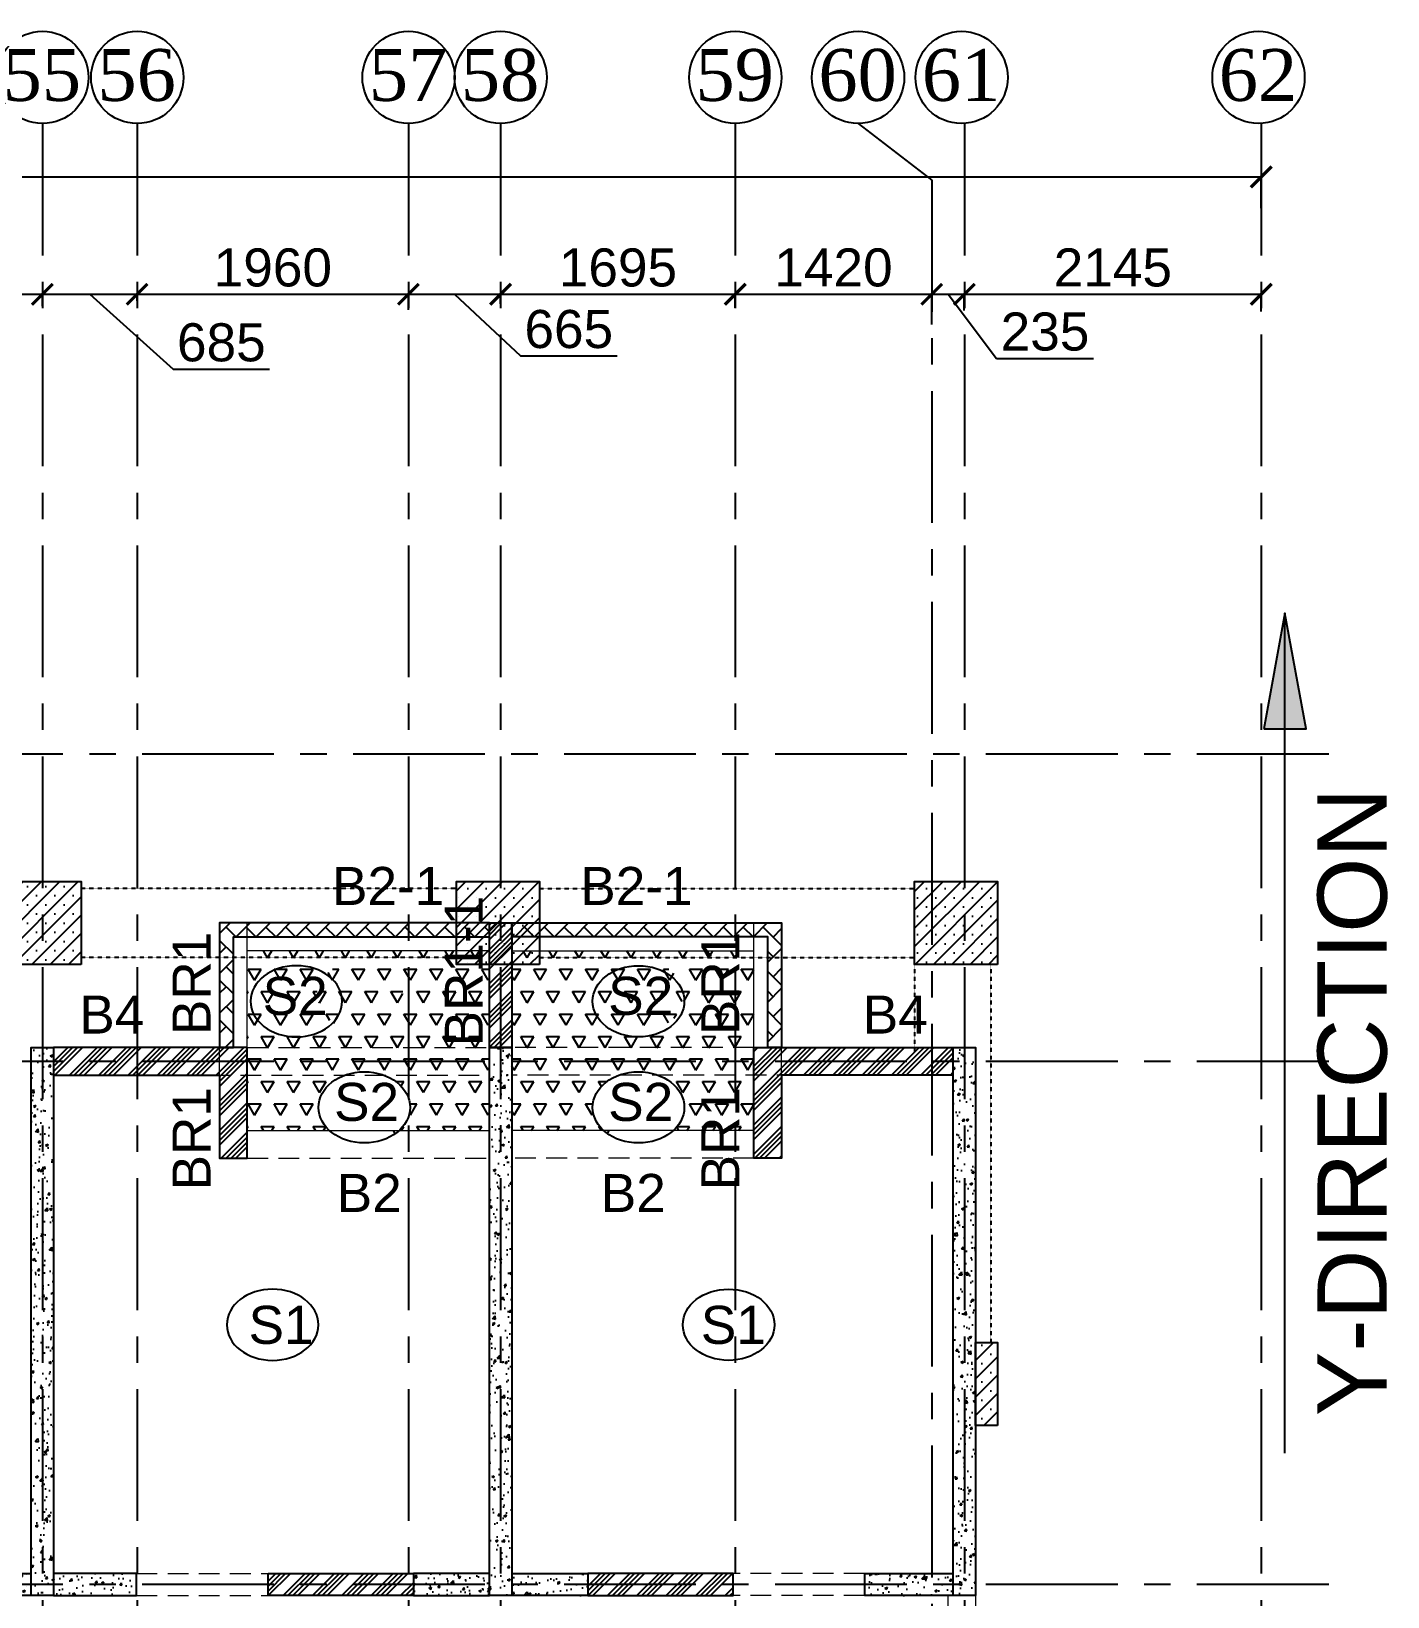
# Model space of a CAD drawing. Header units: inches. Extents: x 278200 to 407749, y -182622 to -96622.
# Drawn here: x 357609 to 367407, y -145061 to -133751 of the extents above; entities that cross this region are included whole.
import ezdxf

# ---------------------------------------------------------------- set-up
doc = ezdxf.new("R2010")
doc.units = ezdxf.units.IN
doc.header["$MEASUREMENT"] = 0
for name, pattern in [('CENTER', [50.8, 31.75, -6.35, 6.35, -6.35]), ('DASHED2', [9.525, 6.35, -3.175]), ('Hidden', [3, 2, -1])]:
    doc.linetypes.add(name, pattern=pattern)
for name, color, linetype in [('160 R.C. WALL HAT', 8, 'Continuous'), ('160 R.C.WALL', 6, 'Continuous'), ('2', 5, 'Continuous'), ('AR-Column', 40, 'Continuous'), ('AR-Hidden', 251, 'DASHED2'), ('BAL. PARAPET WALL', 4, 'Continuous'), ('BEAM TEXT', 4, 'Continuous'), ('DIM', 251, 'Continuous'), ('GIRD CIR', 1, 'Continuous'), ('GIRD TEXT', 4, 'Continuous'), ('GRID', 8, 'CENTER'), ('GRID DIM', 4, 'Continuous'), ('NON S.WALL HATCH', 8, 'Continuous'), ('NON STRUC R.C.WALL', 6, 'Continuous'), ('NON.STRUC.R.C.WALLS', 1, 'Continuous'), ('PARAPET WALL', 4, 'Continuous'), ('SUNKEN', 8, 'Continuous')]:
    doc.layers.add(name, color=color, linetype=linetype)
for name, color, linetype, lineweight in [('BEAMS', 3, 'Continuous', 0), ('SLAB CIR', 1, 'Continuous', 25), ('SLAB TXT', 3, 'Continuous', 0), ('TEXT1', 3, 'Continuous', 20)]:
    doc.layers.add(name, color=color, linetype=linetype, lineweight=lineweight)
doc.styles.add('T 200', font='sanss___.ttf')
doc.styles.add('T200', font='sanss___.ttf', dxfattribs={"height": 275})
doc.styles.add('T300', font='sanss___.ttf', dxfattribs={"height": 350})
doc.styles.add('T400', font='romantic.ttf')
doc.dimstyles.new('T 300', dxfattribs={"dimtxt": 275, "dimasz": 150, "dimexe": 1, "dimexo": 0, "dimgap": 50, "dimtad": 1, "dimdec": 0, "dimrnd": 5, "dimdsep": 46, "dimtxsty": 'T200', "dimblk": 'ARCHTICK', "dimcen": 2.5, "dimdle": 1, "dimclrd": 5, "dimclre": 253, "dimclrt": 4, "dimadec": 0, "dimazin": 0, "dimtfac": 1, "dimtdec": 0, "dimtmove": 2, "dimatfit": 3, "dimfxl": 0, "dimarcsym": 0})
pattern_1 = [(60, (2581941.19, -367452.33), (-93.75, 162.379763), [93.75, -93.75]), (120, (2581941.19, -367452.33), (-187.5, 1e-07), [93.75, -93.75]), (0, (2581894.31, -367371.14), (93.75, 162.379763), [93.75, -93.75])]
pattern_2 = [(45, (2626358.34, -262274.72), (-106.066017, 106.066017), []), (45, (2626393.7, -262274.72), (-106.066017, 106.066017), []), (45, (2626429.05, -262274.72), (-106.066017, 106.066017), []), (45, (2626464.41, -262274.72), (-106.066017, 106.066017), [])]
pattern_3 = [(50, (2464819.82, 90702.12), (179.315046, -15.688034), [18.75, -206.25]), (355, (2464819.82, 90702.12), (-34.687833, 188.048033), [15, -165]), (100.451444, (2464834.76, 90700.82), (144.627212, 172.359998), [15.935048, -175.285528]), (46.1842, (2464819.82, 90752.12), (266.810333, -41.37982), [28.125, -309.375]), (96.635635, (2464842.05, 90748.67), (233.665486, 243.52965), [23.902586, -262.92844]), (351.184164, (2464819.82, 90752.12), (233.665486, 243.52965), [22.5, -247.5]), (21, (2464844.82, 90739.62), (149.226763, -100.654723), [18.75, -206.25]), (326, (2464844.82, 90739.62), (60.828833, 181.287511), [15, -165]), (71.451445, (2464857.25, 90731.23), (210.055594, 80.632788), [15.935047, -175.285528]), (37.5, (2464819.816, 90702.12), (3.0399638, 83.2234635), [0, -163, 0, -167.5, 0, -165.625]), (7.5, (2464819.82, 90702.12), (65.7673844, 98.602928), [0, -95.5, 0, -159.25, 0, -63.125]), (327.5, (2464764.066, 90702.12), (133.455609, -5.638718), [0, -62.5, 0, -195, 0, -258.75]), (317.5, (2464739.07, 90702.12), (145.7965423, 25.0262456), [0, -81.25, 0, -129.5, 0, -183.75])]
pattern_4 = [(45, (-132245.64, 74440.45), (-66.29126, 66.29126), []), (45, (-132179.35, 74440.45), (-66.29126, 66.29126), [0, -93.75])]
pattern_5 = [(45, (-132245.64, 75915.45), (-66.29126, 66.29126), []), (45, (-132179.35, 75915.45), (-66.29126, 66.29126), [0, -93.75])]

# ---------------------------------------------------------------- blocks, each defined once
blk = doc.blocks.new('_ARCHTICK')
at = {"color": 0, "linetype": 'ByBlock', "const_width": 0.15}
blk.add_lwpolyline([(-0.5, -0.5), (0.5, 0.5)], dxfattribs=at)
blk = doc.blocks.new('*D681')
at = {"layer": 'Defpoints', "color": 0}
for p in [(366494, -134803), (283426, -135028, 15), (366494, -135028, 15)]:
    blk.add_point(p, dxfattribs=at)
at = {"layer": 'GRID DIM', "color": 5, "lineweight": -2}
blk.add_line((283425, -134803), (366495, -134803), dxfattribs=at)
at = {"layer": 'GRID DIM', "color": 253, "lineweight": -2}
for p, q in [((283426, -135028), (283426, -134802)), ((366494, -135028), (366494, -134802))]:
    blk.add_line(p, q, dxfattribs=at)
at = {"layer": 'GRID DIM', "color": 5, "lineweight": -2, "xscale": 150, "yscale": 150, "zscale": 150, "rotation": 180}
blk.add_blockref('_ARCHTICK', (283426, -134803), dxfattribs=at)
at = {"layer": 'GRID DIM', "color": 5, "lineweight": -2, "xscale": 150, "yscale": 150, "zscale": 150}
blk.add_blockref('_ARCHTICK', (366494, -134803), dxfattribs=at)
at = {"layer": 'GRID DIM', "color": 4, "insert": (324960, -134611), "char_height": 275, "attachment_point": 5, "style": 'T200'}
blk.add_mtext('83070', dxfattribs=at)
blk = doc.blocks.new('*D738')
at = {"layer": 'Defpoints', "color": 0}
for p in [(356449, -135712, 15), (357689, -135651), (357689, -135737, 15)]:
    blk.add_point(p, dxfattribs=at)
at = {"layer": 'GRID DIM', "color": 5, "lineweight": -2}
blk.add_line((356448, -135651), (357690, -135651), dxfattribs=at)
at = {"layer": 'GRID DIM', "color": 253, "lineweight": -2}
for p, q in [((356449, -135712), (356449, -135650)), ((357689, -135737), (357689, -135650))]:
    blk.add_line(p, q, dxfattribs=at)
at = {"layer": 'GRID DIM', "color": 5, "lineweight": -2, "xscale": 150, "yscale": 150, "zscale": 150, "rotation": 180}
blk.add_blockref('_ARCHTICK', (356449, -135651), dxfattribs=at)
at = {"layer": 'GRID DIM', "color": 5, "lineweight": -2, "xscale": 150, "yscale": 150, "zscale": 150}
blk.add_blockref('_ARCHTICK', (357689, -135651), dxfattribs=at)
at = {"layer": 'GRID DIM', "color": 4, "insert": (357069, -135459), "char_height": 275, "attachment_point": 5, "style": 'T200'}
blk.add_mtext('1240', dxfattribs=at)
blk = doc.blocks.new('*D739')
at = {"layer": 'Defpoints', "color": 0}
for p in [(358374, -135651), (358374, -135699, 15), (357689, -135737, 15)]:
    blk.add_point(p, dxfattribs=at)
at = {"layer": 'GRID DIM', "color": 5, "lineweight": -2}
for p, q in [((357688, -135651), (358375, -135651)), ((358032, -135651), (358633, -136192)), ((358633, -136192), (359330, -136192))]:
    blk.add_line(p, q, dxfattribs=at)
at = {"layer": 'GRID DIM', "color": 253, "lineweight": -2}
for p, q in [((357689, -135737), (357689, -135650)), ((358374, -135699), (358374, -135650))]:
    blk.add_line(p, q, dxfattribs=at)
at = {"layer": 'GRID DIM', "color": 5, "lineweight": -2, "xscale": 150, "yscale": 150, "zscale": 150, "rotation": 180}
blk.add_blockref('_ARCHTICK', (357689, -135651), dxfattribs=at)
at = {"layer": 'GRID DIM', "color": 5, "lineweight": -2, "xscale": 150, "yscale": 150, "zscale": 150}
blk.add_blockref('_ARCHTICK', (358374, -135651), dxfattribs=at)
at = {"layer": 'GRID DIM', "color": 4, "insert": (358982, -136000), "char_height": 275, "attachment_point": 5, "style": 'T200'}
blk.add_mtext('685', dxfattribs=at)
blk = doc.blocks.new('*D740')
at = {"layer": 'Defpoints', "color": 0}
for p in [(358374, -135699, 15), (360334, -135651), (360334, -135763, 15)]:
    blk.add_point(p, dxfattribs=at)
at = {"layer": 'GRID DIM', "color": 5, "lineweight": -2}
blk.add_line((358373, -135651), (360335, -135651), dxfattribs=at)
at = {"layer": 'GRID DIM', "color": 253, "lineweight": -2}
for p, q in [((358374, -135699), (358374, -135650)), ((360334, -135763), (360334, -135650))]:
    blk.add_line(p, q, dxfattribs=at)
at = {"layer": 'GRID DIM', "color": 5, "lineweight": -2, "xscale": 150, "yscale": 150, "zscale": 150, "rotation": 180}
blk.add_blockref('_ARCHTICK', (358374, -135651), dxfattribs=at)
at = {"layer": 'GRID DIM', "color": 5, "lineweight": -2, "xscale": 150, "yscale": 150, "zscale": 150}
blk.add_blockref('_ARCHTICK', (360334, -135651), dxfattribs=at)
at = {"layer": 'GRID DIM', "color": 4, "insert": (359354, -135459), "char_height": 275, "attachment_point": 5, "style": 'T200'}
blk.add_mtext('1960', dxfattribs=at)
blk = doc.blocks.new('*D741')
at = {"layer": 'Defpoints', "color": 0}
for p in [(360999, -135651), (360999, -135720, 15), (360334, -135763, 15)]:
    blk.add_point(p, dxfattribs=at)
at = {"layer": 'GRID DIM', "color": 5, "lineweight": -2}
for p, q in [((360333, -135651), (361000, -135651)), ((360667, -135651), (361143, -136096)), ((361143, -136096), (361841, -136096))]:
    blk.add_line(p, q, dxfattribs=at)
at = {"layer": 'GRID DIM', "color": 253, "lineweight": -2}
for p, q in [((360334, -135763), (360334, -135650)), ((360999, -135720), (360999, -135650))]:
    blk.add_line(p, q, dxfattribs=at)
at = {"layer": 'GRID DIM', "color": 5, "lineweight": -2, "xscale": 150, "yscale": 150, "zscale": 150, "rotation": 180}
blk.add_blockref('_ARCHTICK', (360334, -135651), dxfattribs=at)
at = {"layer": 'GRID DIM', "color": 5, "lineweight": -2, "xscale": 150, "yscale": 150, "zscale": 150}
blk.add_blockref('_ARCHTICK', (360999, -135651), dxfattribs=at)
at = {"layer": 'GRID DIM', "color": 4, "insert": (361492, -135904), "char_height": 275, "attachment_point": 5, "style": 'T200'}
blk.add_mtext('665', dxfattribs=at)
blk = doc.blocks.new('*D742')
at = {"layer": 'Defpoints', "color": 0}
for p in [(360999, -135720, 15), (362694, -135651), (362694, -135748, 15)]:
    blk.add_point(p, dxfattribs=at)
at = {"layer": 'GRID DIM', "color": 5, "lineweight": -2}
blk.add_line((360998, -135651), (362695, -135651), dxfattribs=at)
at = {"layer": 'GRID DIM', "color": 253, "lineweight": -2}
for p, q in [((360999, -135720), (360999, -135650)), ((362694, -135748), (362694, -135650))]:
    blk.add_line(p, q, dxfattribs=at)
at = {"layer": 'GRID DIM', "color": 5, "lineweight": -2, "xscale": 150, "yscale": 150, "zscale": 150, "rotation": 180}
blk.add_blockref('_ARCHTICK', (360999, -135651), dxfattribs=at)
at = {"layer": 'GRID DIM', "color": 5, "lineweight": -2, "xscale": 150, "yscale": 150, "zscale": 150}
blk.add_blockref('_ARCHTICK', (362694, -135651), dxfattribs=at)
at = {"layer": 'GRID DIM', "color": 4, "insert": (361847, -135459), "char_height": 275, "attachment_point": 5, "style": 'T200'}
blk.add_mtext('1695', dxfattribs=at)
blk = doc.blocks.new('*D743')
at = {"layer": 'Defpoints', "color": 0}
for p in [(364114, -135651), (362694, -135748, 15), (364114, -135869, 15)]:
    blk.add_point(p, dxfattribs=at)
at = {"layer": 'GRID DIM', "color": 5, "lineweight": -2}
blk.add_line((362693, -135651), (364115, -135651), dxfattribs=at)
at = {"layer": 'GRID DIM', "color": 253, "lineweight": -2}
for p, q in [((362694, -135748), (362694, -135650)), ((364114, -135869), (364114, -135650))]:
    blk.add_line(p, q, dxfattribs=at)
at = {"layer": 'GRID DIM', "color": 5, "lineweight": -2, "xscale": 150, "yscale": 150, "zscale": 150, "rotation": 180}
blk.add_blockref('_ARCHTICK', (362694, -135651), dxfattribs=at)
at = {"layer": 'GRID DIM', "color": 5, "lineweight": -2, "xscale": 150, "yscale": 150, "zscale": 150}
blk.add_blockref('_ARCHTICK', (364114, -135651), dxfattribs=at)
at = {"layer": 'GRID DIM', "color": 4, "insert": (363404, -135459), "char_height": 275, "attachment_point": 5, "style": 'T200'}
blk.add_mtext('1420', dxfattribs=at)
blk = doc.blocks.new('*D744')
at = {"layer": 'Defpoints', "color": 0}
for p in [(364349, -135651), (364349, -135767, 15), (364114, -135869, 15)]:
    blk.add_point(p, dxfattribs=at)
at = {"layer": 'GRID DIM', "color": 5, "lineweight": -2}
for p, q in [((364113, -135651), (364350, -135651)), ((364232, -135651), (364582, -136114)), ((364582, -136114), (365283, -136114))]:
    blk.add_line(p, q, dxfattribs=at)
at = {"layer": 'GRID DIM', "color": 253, "lineweight": -2}
for p, q in [((364114, -135869), (364114, -135650)), ((364349, -135767), (364349, -135650))]:
    blk.add_line(p, q, dxfattribs=at)
at = {"layer": 'GRID DIM', "color": 5, "lineweight": -2, "xscale": 150, "yscale": 150, "zscale": 150, "rotation": 180}
blk.add_blockref('_ARCHTICK', (364114, -135651), dxfattribs=at)
at = {"layer": 'GRID DIM', "color": 5, "lineweight": -2, "xscale": 150, "yscale": 150, "zscale": 150}
blk.add_blockref('_ARCHTICK', (364349, -135651), dxfattribs=at)
at = {"layer": 'GRID DIM', "color": 4, "insert": (364932, -135922), "char_height": 275, "attachment_point": 5, "style": 'T200'}
blk.add_mtext('235', dxfattribs=at)
blk = doc.blocks.new('*D745')
at = {"layer": 'Defpoints', "color": 0}
for p in [(366494, -135651), (364349, -135767, 15), (366494, -135775, 15)]:
    blk.add_point(p, dxfattribs=at)
at = {"layer": 'GRID DIM', "color": 5, "lineweight": -2}
blk.add_line((364348, -135651), (366495, -135651), dxfattribs=at)
at = {"layer": 'GRID DIM', "color": 253, "lineweight": -2}
for p, q in [((364349, -135767), (364349, -135650)), ((366494, -135775), (366494, -135650))]:
    blk.add_line(p, q, dxfattribs=at)
at = {"layer": 'GRID DIM', "color": 5, "lineweight": -2, "xscale": 150, "yscale": 150, "zscale": 150, "rotation": 180}
blk.add_blockref('_ARCHTICK', (364349, -135651), dxfattribs=at)
at = {"layer": 'GRID DIM', "color": 5, "lineweight": -2, "xscale": 150, "yscale": 150, "zscale": 150}
blk.add_blockref('_ARCHTICK', (366494, -135651), dxfattribs=at)
at = {"layer": 'GRID DIM', "color": 4, "insert": (365422, -135459), "char_height": 275, "attachment_point": 5, "style": 'T200'}
blk.add_mtext('2145', dxfattribs=at)
blk = doc.blocks.new('A$C02A55DAE')
at = {"layer": 'NON S.WALL HATCH'}
h = blk.add_hatch(dxfattribs=at)
h.set_pattern_fill('SACNCR', color=256, scale=1000)
h.set_pattern_definition(pattern_5)
h.paths.add_polyline_path([(72709, 600), (72109, 600), (72109, 1200), (72709, 1200)])
h = blk.add_hatch(dxfattribs=at)
h.set_pattern_fill('SACNCR', color=256, scale=1000)
h.set_pattern_definition(pattern_4)
h.paths.add_polyline_path([(76019, 600), (75419, 600), (75419, 1200), (76019, 1200)])
h = blk.add_hatch(dxfattribs=at)
h.set_pattern_fill('SACNCR', color=256, scale=1000)
h.set_pattern_definition(pattern_4)
h.paths.add_polyline_path([(79329, 600), (78729, 600), (78729, 1200), (79329, 1200)])
h = blk.add_hatch(dxfattribs=at)
h.set_pattern_fill('SACNCR', color=256, scale=1000)
h.set_pattern_definition(pattern_5)
h.paths.add_polyline_path([(79329, -2730), (79169, -2730), (79169, -2130), (79329, -2130)])
at = {"layer": 'AR-Column', "color": 4, "elevation": -29}
for points in [[(72709, 600), (72109, 600), (72109, 1200), (72709, 1200)], [(76019, 600), (75419, 600), (75419, 1200), (76019, 1200)], [(79329, 600), (78729, 600), (78729, 1200), (79329, 1200)], [(79329, -2730), (79169, -2730), (79169, -2130), (79329, -2130)]]:
    blk.add_lwpolyline(points, close=True, dxfattribs=at)
at = {"layer": 'AR-Hidden', "ltscale": 0.009}
for p, q in [((75419, 1150, -29), (72709, 1150, -29)), ((76019, 1150, -29), (78729, 1150, -29)), ((75419, 650, -29), (72709, 650, -29)), ((76019, 650, -29), (78729, 650, -29)), ((78729, 600, -29), (78729, -40, -29)), ((79279, 600, -29), (79279, -2130, -29))]:
    blk.add_line(p, q, dxfattribs=at)

msp = doc.modelspace()

# ---------------------------------------------------------------- hatches: boundary and pattern name
at = {"layer": '160 R.C. WALL HAT'}
h = msp.add_hatch(dxfattribs=at)
h.set_pattern_fill('AR-CONC', color=256, scale=25)
h.set_pattern_definition(pattern_3)
h.paths.add_polyline_path([(357769.3, -145053.7), (357609.3, -145053.7), (357609.3, -141093.7), (357769.3, -141093.7)])
h = msp.add_hatch(dxfattribs=at)
h.set_pattern_fill('AR-CONC', color=256, scale=25)
h.set_pattern_definition(pattern_3)
h.paths.add_polyline_path([(360919.3, -141093.7), (361079.3, -141093.7), (361079.3, -145053.7), (360919.3, -145053.7)])
h = msp.add_hatch(dxfattribs=at)
h.set_pattern_fill('AR-CONC', color=256, scale=25)
h.set_pattern_definition(pattern_3)
h.paths.add_polyline_path([(364269.3, -141093.7), (364429.3, -141093.7), (364429.3, -145053.7), (364269.3, -145053.7)])
h = msp.add_hatch(dxfattribs=at)
h.set_pattern_fill('AR-CONC', color=256, scale=25)
h.set_pattern_definition(pattern_3)
h.paths.add_polyline_path([(357009.3, -144893.7), (357009.3, -145053.7), (357609.3, -145053.7), (357609.3, -144893.7)])
h = msp.add_hatch(dxfattribs=at)
h.set_pattern_fill('AR-CONC', color=256, scale=25)
h.set_pattern_definition(pattern_3)
h.paths.add_polyline_path([(358369.3, -144893.7), (358369.3, -145053.7), (357769.3, -145053.7), (357769.3, -144893.7)])
h = msp.add_hatch(dxfattribs=at)
h.set_pattern_fill('AR-CONC', color=256, scale=25)
h.set_pattern_definition(pattern_3)
h.paths.add_polyline_path([(360369.3, -145053.7), (360369.3, -144893.7), (360919.3, -144893.7), (360919.3, -145053.7)])
h = msp.add_hatch(dxfattribs=at)
h.set_pattern_fill('AR-CONC', color=256, scale=25)
h.set_pattern_definition(pattern_3)
h.paths.add_polyline_path([(361079.3, -145053.7), (361079.3, -144893.7), (361629.3, -144893.7), (361629.3, -145053.7)])
h = msp.add_hatch(dxfattribs=at)
h.set_pattern_fill('AR-CONC', color=256, scale=25)
h.set_pattern_definition(pattern_3)
h.paths.add_polyline_path([(363649.3, -144893.7), (364269.3, -144893.7), (364269.3, -145053.7), (363649.3, -145053.7)])
at = {"layer": '2'}
msp.add_hatch(color=1, dxfattribs=at).paths.add_polyline_path([(366511.6, -138790.1), (366818.5, -138790.1), (366665.1, -137955.4)])
at = {"layer": 'BAL. PARAPET WALL'}
h = msp.add_hatch(dxfattribs=at)
h.set_pattern_fill('AR-HBONE', color=256, angle=-90, style=0)
h.set_pattern_definition([(315, (857600.63, 1984864.57), (143.684098, -4e-14), [304.8, -101.6]), (45, (857672.47, 1984792.73), (143.684098, -4e-14), [304.8, -101.6])])
h.paths.add_polyline_path([(360919.3, -140293.7), (360919.3, -140193.7), (358969.3, -140193.7), (358969.3, -141093.7), (359069.3, -141093.7), (359069.3, -140293.7)])
h = msp.add_hatch(dxfattribs=at)
h.set_pattern_fill('AR-HBONE', color=256, angle=-90, style=0)
h.set_pattern_definition([(315, (857600.63, 1984864.57), (143.684098, -4e-14), [304.8, -101.6]), (45, (857672.47, 1984792.73), (143.684098, -4e-14), [304.8, -101.6])])
h.paths.add_polyline_path([(361079.3, -140293.7), (361079.3, -140193.7), (363029.3, -140193.7), (363029.3, -141093.7), (362929.3, -141093.7), (362929.3, -140293.7)])
at = {"layer": 'NON STRUC R.C.WALL'}
h = msp.add_hatch(dxfattribs=at)
h.set_pattern_fill('ANSI34', color=1, scale=200)
h.set_pattern_definition([(45, (2626358.34, -262314.72), (-106.066017, 106.066017), []), (45, (2626393.7, -262314.72), (-106.066017, 106.066017), []), (45, (2626429.05, -262314.72), (-106.066017, 106.066017), []), (45, (2626464.41, -262314.72), (-106.066017, 106.066017), [])])
h.paths.add_polyline_path([(361079.3, -141093.7), (360919.3, -141093.7), (360919.3, -140193.7), (361079.3, -140193.7)])
h = msp.add_hatch(dxfattribs=at)
h.set_pattern_fill('ANSI34', color=1, scale=200)
h.set_pattern_definition(pattern_2)
h.paths.add_polyline_path([(357769.3, -141293.7), (358969.3, -141293.7), (358969.3, -141893.7), (359169.3, -141893.7), (359169.3, -141093.7), (357769.3, -141093.7)])
h = msp.add_hatch(dxfattribs=at)
h.set_pattern_fill('ANSI34', color=1, scale=200)
h.set_pattern_definition(pattern_2)
h.paths.add_polyline_path([(364269.3, -141293.7), (363029.3, -141293.7), (363029.3, -141893.7), (362829.3, -141893.7), (362829.3, -141093.7), (364269.3, -141093.7)])
h = msp.add_hatch(dxfattribs=at)
h.set_pattern_fill('ANSI34', color=1, scale=200)
h.set_pattern_definition(pattern_2)
h.paths.add_polyline_path([(359319.3, -144893.7), (360369.3, -144893.7), (360369.3, -145053.7), (359319.3, -145053.7)])
h = msp.add_hatch(dxfattribs=at)
h.set_pattern_fill('ANSI34', color=1, scale=200)
h.set_pattern_definition([(45, (2637503.61, -267474.85), (-106.066017, 106.066017), []), (45, (2637538.97, -267474.85), (-106.066017, 106.066017), []), (45, (2637574.33, -267474.85), (-106.066017, 106.066017), []), (45, (2637609.68, -267474.85), (-106.066017, 106.066017), [])])
h.paths.add_polyline_path([(362679.3, -144893.7), (361629.3, -144893.7), (361629.3, -145053.7), (362679.3, -145053.7)])
at = {"layer": 'SUNKEN'}
h = msp.add_hatch(dxfattribs=at)
h.set_pattern_fill('TRIANG', color=256, scale=500)
h.set_pattern_definition(pattern_1)
h.paths.add_polyline_path([(360919.3, -140393.7), (359169.3, -140393.7), (359169.3, -141093.7), (360919.3, -141093.7)])
edge = h.paths.add_edge_path(flags=16)
edge.add_ellipse((360003.2, -140719.4), major_axis=(331, 0), ratio=0.77685, start_angle=0, end_angle=360, ccw=False)
h.paths.add_polyline_path([(360919.3, -141093.7), (359169.3, -141093.7), (359169.3, -141293.7), (360919.3, -141293.7)])
h.paths.add_polyline_path([(359687.8, -140937.5), (360292.9, -140937.5), (360292.9, -140506.4), (359687.8, -140506.4)], flags=16)
h.paths.add_polyline_path([(359814, -141730.4), (359819.7, -141693.7), (359169.3, -141693.7), (359169.3, -141293.7), (359873.2, -141293.7), (359865.4, -141296.6), (359854.7, -141301), (359844.1, -141305.8), (359833.8, -141310.8), (359823.8, -141316.1), (359814, -141321.7), (359804.4, -141327.6), (359795.2, -141333.7), (359786.2, -141340.1), (359777.6, -141346.7), (359769.3, -141353.6), (359761.3, -141360.8), (359753.7, -141368.1), (359746.4, -141375.7), (359739.4, -141383.4), (359732.9, -141391.4), (359726.7, -141399.5), (359720.9, -141407.8), (359715.5, -141416.3), (359710.5, -141424.9), (359706, -141433.7), (359701.8, -141442.6), (359698.1, -141451.5), (359694.7, -141460.6), (359691.9, -141469.8), (359689.4, -141479.1), (359687.4, -141488.4), (359685.9, -141497.8), (359684.8, -141507.2), (359684.1, -141516.6), (359683.9, -141526), (359684.1, -141535.5), (359684.8, -141544.9), (359685.9, -141554.3), (359687.4, -141563.7), (359689.4, -141573), (359691.9, -141582.3), (359694.7, -141591.5), (359698.1, -141600.5), (359701.8, -141609.5), (359706, -141618.4), (359710.5, -141627.2), (359715.5, -141635.8), (359720.9, -141644.3), (359726.7, -141652.6), (359732.9, -141660.7), (359739.4, -141668.7), (359746.4, -141676.4), (359753.7, -141684), (359761.3, -141691.3), (359769.3, -141698.5), (359777.6, -141705.3), (359786.2, -141712), (359795.2, -141718.4), (359804.4, -141724.5)])
h.paths.add_polyline_path([(360210, -141693.7), (360210.9, -141733.2), (360220.6, -141727.5), (360229.9, -141721.5), (360239, -141715.2), (360247.8, -141708.7), (360256.3, -141701.9), (360264.5, -141694.9), (360272.3, -141687.7), (360279.8, -141680.2), (360286.9, -141672.6), (360293.6, -141664.7), (360300, -141656.7), (360306, -141648.4), (360311.6, -141640), (360316.7, -141631.5), (360321.5, -141622.8), (360325.9, -141614), (360329.8, -141605.1), (360333.4, -141596), (360336.5, -141586.9), (360339.1, -141577.7), (360341.3, -141568.4), (360343.1, -141559), (360344.5, -141549.6), (360345.4, -141540.2), (360345.8, -141530.8), (360345.8, -141521.3), (360345.4, -141511.9), (360344.5, -141502.5), (360343.1, -141493.1), (360341.3, -141483.7), (360339.1, -141474.4), (360336.5, -141465.2), (360333.4, -141456.1), (360329.8, -141447), (360325.9, -141438.1), (360321.5, -141429.3), (360316.7, -141420.6), (360311.6, -141412.1), (360306, -141403.7), (360300, -141395.4), (360293.6, -141387.4), (360286.9, -141379.5), (360279.8, -141371.9), (360272.3, -141364.4), (360264.5, -141357.2), (360256.3, -141350.2), (360247.8, -141343.4), (360239, -141336.9), (360229.9, -141330.6), (360220.6, -141324.6), (360210.9, -141318.9), (360201, -141313.4), (360190.8, -141308.2), (360180.4, -141303.4), (360169.7, -141298.8), (360158.9, -141294.5), (360156.6, -141293.7), (360919.3, -141293.7), (360919.3, -141693.7)])
h = msp.add_hatch(dxfattribs=at)
h.set_pattern_fill('TRIANG', color=256, scale=500)
h.set_pattern_definition(pattern_1)
h.paths.add_polyline_path([(361079.3, -140393.7), (362829.3, -140393.7), (362829.3, -141093.7), (361079.3, -141093.7)])
edge = h.paths.add_edge_path(flags=16)
edge.add_ellipse((361995.3, -140719.4), major_axis=(-331, 0), ratio=0.77685, start_angle=0, end_angle=360)
h.paths.add_polyline_path([(361079.3, -141093.7), (362829.3, -141093.7), (362829.3, -141293.7), (361079.3, -141293.7)])
h.paths.add_polyline_path([(362310.8, -140937.5), (361705.7, -140937.5), (361705.7, -140506.4), (362310.8, -140506.4)], flags=16)
h.paths.add_polyline_path([(361853.7, -141293.7), (361849.2, -141295.3), (361837.5, -141300), (361826, -141305.1), (361814.9, -141310.5), (361804, -141316.2), (361793.4, -141322.3), (361783.1, -141328.7), (361773.2, -141335.4), (361763.6, -141342.4), (361754.4, -141349.7), (361745.6, -141357.3), (361737.1, -141365.2), (361729.1, -141373.3), (361721.5, -141381.6), (361714.3, -141390.2), (361707.6, -141399), (361701.3, -141407.9), (361695.5, -141417.1), (361690.2, -141426.5), (361685.3, -141436), (361680.9, -141445.6), (361677.1, -141455.4), (361673.7, -141465.3), (361670.9, -141475.3), (361668.5, -141485.3), (361666.7, -141495.4), (361665.4, -141505.6), (361664.6, -141515.8), (361664.3, -141526), (361664.6, -141536.3), (361665.4, -141546.5), (361666.7, -141556.7), (361668.5, -141566.8), (361670.9, -141576.8), (361673.7, -141586.8), (361677.1, -141596.7), (361680.9, -141606.5), (361685.3, -141616.1), (361690.2, -141625.6), (361695.5, -141635), (361701.3, -141644.2), (361707.6, -141653.1), (361714.3, -141661.9), (361721.5, -141670.5), (361729.1, -141678.8), (361737.1, -141686.9), (361745.6, -141694.8), (361754.4, -141702.4), (361763.6, -141709.7), (361773.2, -141716.7), (361783.1, -141723.4), (361793.4, -141729.8), (361800.2, -141693.7), (361079.3, -141693.7), (361079.3, -141293.7)])
h.paths.add_polyline_path([(362141.5, -141295.3), (362137, -141293.7), (362829.3, -141293.7), (362829.3, -141693.7), (362190.4, -141693.7), (362197.3, -141729.8), (362207.5, -141723.4), (362217.5, -141716.7), (362227, -141709.7), (362236.3, -141702.4), (362245.1, -141694.8), (362253.5, -141686.9), (362261.6, -141678.8), (362269.2, -141670.5), (362276.3, -141661.9), (362283.1, -141653.1), (362289.4, -141644.2), (362295.2, -141635), (362300.5, -141625.6), (362305.4, -141616.1), (362309.7, -141606.5), (362313.6, -141596.7), (362317, -141586.8), (362319.8, -141576.8), (362322.1, -141566.8), (362324, -141556.7), (362325.3, -141546.5), (362326.1, -141536.3), (362326.3, -141526), (362326.1, -141515.8), (362325.3, -141505.6), (362324, -141495.4), (362322.1, -141485.3), (362319.8, -141475.3), (362317, -141465.3), (362313.6, -141455.4), (362309.7, -141445.6), (362305.4, -141436), (362300.5, -141426.5), (362295.2, -141417.1), (362289.4, -141407.9), (362283.1, -141399), (362276.3, -141390.2), (362269.2, -141381.6), (362261.6, -141373.3), (362253.5, -141365.2), (362245.1, -141357.3), (362236.3, -141349.7), (362227, -141342.4), (362217.5, -141335.4), (362207.5, -141328.7), (362197.3, -141322.3), (362186.7, -141316.2), (362175.8, -141310.5), (362164.6, -141305.1), (362153.2, -141300)])

# ---------------------------------------------------------------- linework, layer by layer
at = {"layer": '160 R.C.WALL'}
for p, q in [((360919.3, -144893.7, 14.7), (360369.3, -144893.7, 14.7)), ((360369.3, -144893.7, 14.7), (360369.3, -145054.3, 14.7)), ((361079.3, -144893.7, 14.7), (361629.3, -144893.7, 14.7)), ((361629.3, -144893.7, 14.7), (361629.3, -145053.7, 14.7)), ((360369.3, -145053.7, 14.7), (360919.3, -145053.7, 14.7)), ((361629.3, -145053.7, 14.7), (361079.3, -145053.7, 14.7))]:
    msp.add_line(p, q, dxfattribs=at)
at = {"layer": '160 R.C.WALL', "elevation": 14.7}
for points in [[(357769.3, -145053.7), (357609.3, -145053.7), (357609.3, -141093.7), (357769.3, -141093.7)], [(361079.3, -145053.7), (360919.3, -145053.7), (360919.3, -141093.7), (361079.3, -141093.7)], [(364429.3, -145053.7), (364269.3, -145053.7), (364269.3, -141093.7), (364429.3, -141093.7)]]:
    msp.add_lwpolyline(points, close=True, dxfattribs=at)
for points in [[(357609.3, -145053.7), (357009.3, -145053.7), (357009.3, -144893.7), (357609.3, -144893.7)], [(357769.3, -145053.7), (358369.3, -145053.7), (358369.3, -144893.7), (357769.3, -144893.7)], [(364269.3, -145053.7), (363629.3, -145053.7), (363629.3, -144893.7), (364269.3, -144893.7)]]:
    msp.add_lwpolyline(points, dxfattribs=at)
at = {"layer": '2', "color": 1}
msp.add_line((366665.1, -144023.4), (366665.1, -137955.4), dxfattribs=at)
msp.add_lwpolyline([(366511.6, -138790.1), (366818.5, -138790.1), (366665.1, -137955.4), (366511.6, -138790.1)], dxfattribs=at)
at = {"layer": 'BAL. PARAPET WALL', "elevation": 14.7}
for points in [[(360919.3, -140293.7), (360919.3, -140193.7), (358969.3, -140193.7), (358969.3, -141093.7), (359069.3, -141093.7), (359069.3, -140293.7), (360919.3, -140293.7)], [(361079.3, -140293.7), (361079.3, -140193.7), (363029.3, -140193.7), (363029.3, -141093.7), (362929.3, -141093.7), (362929.3, -140293.7), (361079.3, -140293.7)]]:
    msp.add_lwpolyline(points, dxfattribs=at)
at = {"layer": 'BEAMS', "color": 4, "linetype": 'Continuous', "ltscale": 0.01}
for p, q in [((358969.3, -141893.7, 14.7), (358969.3, -140193.7, 14.7)), ((360919.3, -140193.7, 14.7), (358969.3, -140193.7, 14.7)), ((359169.3, -141893.7, 14.7), (359169.3, -140193.7, 14.7)), ((361079.3, -140193.7, 14.7), (363029.3, -140193.7, 14.7)), ((362829.3, -141893.7, 14.7), (362829.3, -140193.7, 14.7)), ((363029.3, -141893.7, 14.7), (363029.3, -140193.7, 14.7)), ((360919.3, -140393.7, 14.7), (359169.3, -140393.7, 14.7)), ((361079.3, -140393.7, 14.7), (362829.3, -140393.7, 14.7)), ((357769.3, -141093.7, 14.7), (358996.4, -141093.7, 14.7)), ((364269.3, -141093.7, 14.7), (362829.3, -141093.7, 14.7)), ((359169.3, -141693.7, 14.7), (360919.3, -141693.7, 14.7)), ((362829.3, -141693.7, 14.7), (361079.3, -141693.7, 14.7)), ((364429.3, -145053.7, 14.7), (364429.3, -146853.7, 14.7))]:
    msp.add_line(p, q, dxfattribs=at)
at = {"layer": 'BEAMS', "linetype": 'Hidden', "ltscale": 75}
for p, q in [((359171.1, -141093.7, 14.7), (360919.3, -141093.7, 14.7)), ((362829.3, -141093.7, 14.7), (361079.3, -141093.7, 14.7)), ((357769.3, -141293.7, 14.7), (360919.3, -141293.7, 14.7)), ((364269.3, -141293.7, 14.7), (361079.3, -141293.7, 14.7)), ((359169.3, -141893.7, 14.7), (360919.3, -141893.7, 14.7)), ((362829.3, -141893.7, 14.7), (361079.3, -141893.7, 14.7)), ((358369.3, -144893.7, 14.7), (360369.3, -144893.7, 14.7)), ((363629.3, -144893.7, 14.7), (361629.3, -144893.7, 14.7)), ((358369.3, -145053.7, 14.7), (360369.3, -145053.7, 14.7)), ((363629.3, -145053.7, 14.7), (361629.3, -145053.7, 14.7)), ((364229.3, -145053.7, 14.7), (364229.3, -146853.7, 14.7))]:
    msp.add_line(p, q, dxfattribs=at)
at = {"layer": 'GIRD CIR'}
for centre in [(357689.3, -134084.2, 14.7), (358374.3, -134084.2, 14.7), (360334.3, -134084.2, 14.7), (360999.3, -134084.2, 14.7), (362694.3, -134084.2, 14.7), (363582, -134084.2, 14.7), (364329.3, -134084.2, 14.7), (366474.3, -134084.2, 14.7)]:
    msp.add_circle(centre, 333.3, dxfattribs=at)
at = {"layer": 'GRID', "ltscale": 30}
for p, q in [((357689.3, -134417.5, 14.7), (357689.3, -165454.1, 14.7)), ((358374.3, -134417.5, 14.7), (358374.3, -165454.1, 14.7)), ((360334.3, -134417.5, 14.7), (360334.3, -165454.1, 14.7)), ((360999.3, -134417.5, 14.7), (360999.3, -165454.1, 14.7)), ((362694.3, -134417.5, 14.7), (362694.3, -165454.1, 14.7)), ((363582, -134417.5, 14.7), (364114.3, -134826, 14.7)), ((364349.3, -134417.5, 14.7), (364349.3, -165454.1, 14.7)), ((366494.3, -134417.5, 14.7), (366494.3, -165454.1, 14.7)), ((364114.3, -134826, 14.7), (364114.3, -165454.1, 14.7)), ((366982.1, -138973.8, 14.7), (280837.7, -138973.8, 14.7)), ((366982.1, -141193.7, 14.7), (280837.7, -141193.7, 14.7)), ((366982.1, -144973.7, 14.7), (280837.7, -144973.7, 14.7))]:
    msp.add_line(p, q, dxfattribs=at)
at = {"layer": 'NON.STRUC.R.C.WALLS', "elevation": 14.7}
for points in [[(361079.3, -141093.7), (360919.3, -141093.7), (360919.3, -140193.7), (361079.3, -140193.7)], [(359319.3, -144893.7), (360369.3, -144893.7), (360369.3, -145053.7), (359319.3, -145053.7)], [(362679.3, -144893.7), (361629.3, -144893.7), (361629.3, -145053.7), (362679.3, -145053.7)]]:
    msp.add_lwpolyline(points, close=True, dxfattribs=at)
for points in [[(357769.3, -141293.7), (358969.3, -141293.7), (358969.3, -141893.7), (359169.3, -141893.7), (359169.3, -141093.7), (357769.3, -141093.7)], [(364269.3, -141293.7), (363029.3, -141293.7), (363029.3, -141893.7), (362829.3, -141893.7), (362829.3, -141093.7), (364269.3, -141093.7)]]:
    msp.add_lwpolyline(points, dxfattribs=at)
at = {"layer": 'PARAPET WALL'}
for p, q in [((358969.3, -141893.7, 14.7), (359169.3, -141893.7, 14.7)), ((363029.3, -141893.7, 14.7), (362829.3, -141893.7, 14.7))]:
    msp.add_line(p, q, dxfattribs=at)
at = {"layer": 'SLAB CIR', "extrusion": (0, 0, -1)}
for centre in [(359524.2, -140759.4, -0.7), (359352.2, -143096.8, -0.7)]:
    msp.add_ellipse(centre, major_axis=(331, 0), ratio=0.77685, dxfattribs=at)
at = {"layer": 'SLAB CIR'}
for centre in [(361995.3, -140759.4, -0.7), (360014.9, -141526, -0.7), (361995.3, -141526, -0.7), (362646.4, -143096.8, -0.7)]:
    msp.add_ellipse(centre, major_axis=(-331, 0), ratio=0.77685, dxfattribs=at)

# ---------------------------------------------------------------- block references
at = {"layer": 'DIM', "color": 1}
msp.add_blockref('A$C02A55DAE', (285260.7, -141093.7, 29.5), dxfattribs=at)

# ---------------------------------------------------------------- texts
at = {"layer": 'BEAM TEXT', "style": 'T300'}
for s, p in [('B2-1', (359781.5, -140063.7)), ('B2-1', (361574.6, -140063.7)), ('B4', (357955.7, -140992.8)), ('B4', (363615.6, -140992.8)), ('B2', (359815.5, -142281.9)), ('B2', (361723, -142281.9))]:
    msp.add_text(s, height=275, dxfattribs=at).set_placement(p)
for s, p in [('BR1-1', (360870.8, -141086.1)), ('BR1', (358904.4, -141003.8)), ('BR1', (362724.3, -141003.8)), ('BR1', (358904.4, -142126.1)), ('BR1', (362724.3, -142126.1))]:
    msp.add_text(s, height=275, rotation=90, dxfattribs=at).set_placement(p)
at = {"layer": 'GIRD TEXT', "ltscale": 7, "style": 'T400'}
for s, p in [('55', (357402.3, -134253.5)), ('56', (358087.3, -134253.5)), ('57', (360047.3, -134253.5)), ('58', (360712.3, -134253.5)), ('59', (362407.3, -134253.5)), ('60', (363295.1, -134253.5)), ('61', (364042.3, -134253.5)), ('62', (366187.3, -134253.5))]:
    msp.add_text(s, height=375, dxfattribs=at).set_placement(p)
at = {"layer": 'SLAB TXT', "style": 'T300'}
for s, p in [('S2', (359280.6, -140857.4)), ('S2', (361776.4, -140857.4)), ('S2', (359796, -141624)), ('S2', (361776.4, -141624)), ('S1', (359178.7, -143234.8)), ('S1', (362445.7, -143234.8))]:
    msp.add_text(s, height=275, dxfattribs=at).set_placement(p)
at = {"layer": 'TEXT1', "color": 4, "style": 'T 200'}
msp.add_text('Y-DIRECTION', height=500, rotation=90, dxfattribs=at).set_placement((367400.3, -143756.5))

# ---------------------------------------------------------------- dimensions: what is measured, and where the dimension line sits
at = {"layer": 'GRID DIM'}
for base, p1, p2, picture, middle in [((366494.3, -134803.2), (283425.7, -135027.9, 14.7), (366494.3, -135027.9, 14.7), '*D681', (324960, -134611.4)), ((357689.3, -135650.6), (356449.1, -135711.9, 14.7), (357689.3, -135737, 14.7), '*D738', (357069.2, -135459)), ((360334.3, -135650.6), (358374.3, -135698.7, 14.7), (360334.3, -135763.2, 14.7), '*D740', (359354.3, -135458.8)), ((362694.3, -135650.6), (360999.3, -135719.8, 14.7), (362694.3, -135748.5, 14.7), '*D742', (361846.8, -135458.8)), ((364114.3, -135650.6), (362694.3, -135748.5, 14.7), (364114.3, -135868.6, 14.7), '*D743', (363404.3, -135459)), ((366494.3, -135650.6), (364349.3, -135767.1, 14.7), (366494.3, -135775.3, 14.7), '*D745', (365421.8, -135459))]:
    dim = msp.add_linear_dim(base=base, p1=p1, p2=p2, dimstyle='T 300', dxfattribs=at)
    dim.commit()
    dim.dimension.update_dxf_attribs({"geometry": picture, "text_midpoint": middle})
for base, p1, p2, picture, middle in [((358374.3, -135650.6), (357689.3, -135737, 14.7), (358374.3, -135698.7, 14.7), '*D739', (358682.8, -136192.2)), ((360999.3, -135650.6), (360334.3, -135763.2, 14.7), (360999.3, -135719.8, 14.7), '*D741', (361193.3, -136096.1)), ((364349.3, -135650.6), (364114.3, -135868.6, 14.7), (364349.3, -135767.1, 14.7), '*D744', (364631.7, -136114.2))]:
    dim = msp.add_linear_dim(base=base, p1=p1, p2=p2, dimstyle='T 300', override={"dimtmove": 1}, dxfattribs=at)
    dim.commit()
    dim.dimension.update_dxf_attribs({"geometry": picture, "text_midpoint": middle, "dimtype": 160})

doc.saveas('drawing.dxf')
